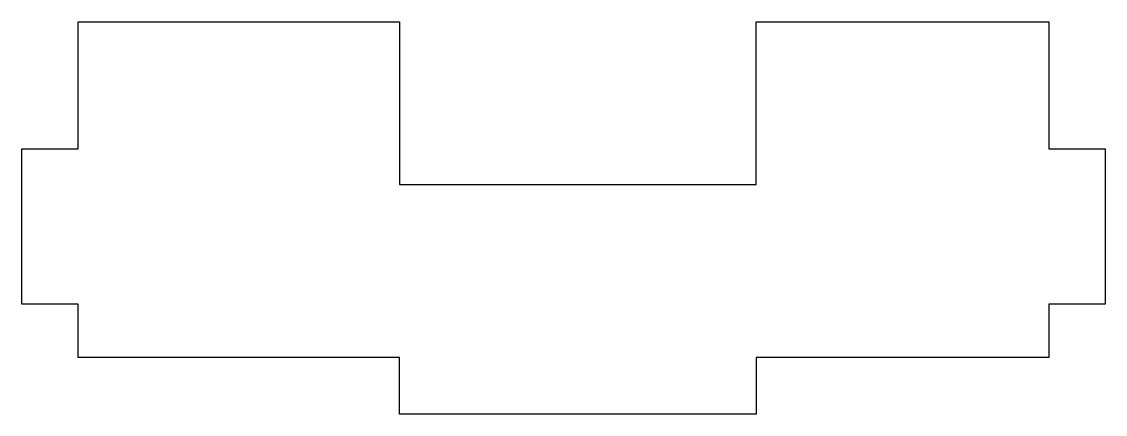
# Model space of a CAD drawing. Header units: millimetres. Extents: x 272.3 to 333.1, y 5.5 to 27.5.
import ezdxf

# ---------------------------------------------------------------- set-up
doc = ezdxf.new("R2010")
doc.units = ezdxf.units.MM
doc.layers.get('0').update_dxf_attribs({"linetype": 'CONTINUOUS'})

msp = doc.modelspace()

# ---------------------------------------------------------------- linework, layer by layer
msp.add_lwpolyline([(293.478, 27.529), (293.478, 18.404), (313.478, 18.404), (313.478, 27.529), (329.878, 27.529), (329.878, 20.404), (333.053, 20.404), (333.053, 11.704), (329.878, 11.704), (329.878, 8.704), (313.478, 8.704), (313.478, 5.529), (293.478, 5.529), (293.478, 8.704), (275.478, 8.704), (275.478, 11.704), (272.303, 11.704), (272.303, 20.404), (275.478, 20.404), (275.478, 27.529)], close=True)

doc.saveas('drawing.dxf')
